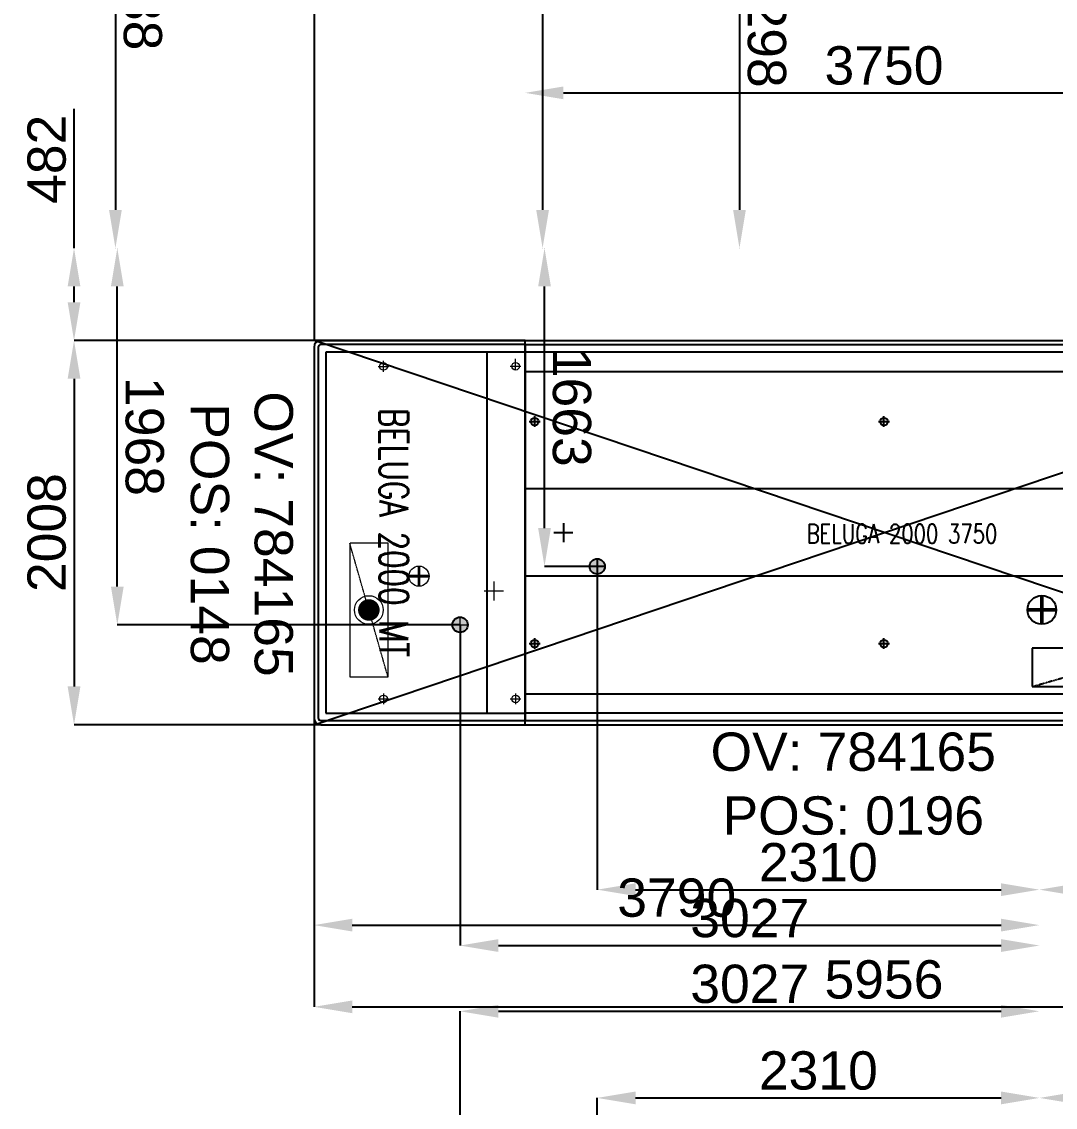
# Model space of a CAD drawing. Header units: millimetres. Extents: x 1478096 to 1808313, y 619971 to 762366.
# Drawn here: x 1788579 to 1793980, y 667153 to 672826 of the extents above; entities that cross this region are included whole.
import ezdxf
from ezdxf.enums import TextEntityAlignment as Align

# ---------------------------------------------------------------- set-up
doc = ezdxf.new("R2010")
doc.units = ezdxf.units.MM
doc.header["$LTSCALE"] = 10
doc.linetypes.add('DASHED', pattern=[0.75, 0.5, -0.25])
doc.layers.add('CAMBIOS', color=7, linetype='Continuous', lineweight=5, true_color=0xdc0909)
for name, color, linetype in [('COSTAN-EXH-COTAS', 7, 'Continuous'), ('COSTAN-EXH-Desagues', 1, 'Continuous'), ('COSTAN-EXH-NOMENCLATURAS', 7, 'Continuous'), ('COSTAN-EXHIBIDORAS', 7, 'Continuous'), ('DE-AUXILIAR', 8, 'Continuous'), ('DE-BANCHI', 3, 'Continuous'), ('DE-GOP', 1, 'Continuous'), ('DE-I-ELECT', 6, 'DASHED'), ('DE-I-FRIO-ALIM', 4, 'Continuous'), ('DE-SCARICHI', 3, 'Continuous'), ('DE-TESTI20', 3, 'Continuous'), ('DE-TRAMA', 8, 'Continuous'), ('LAY-OUT-HELADERAS', 251, 'Continuous')]:
    doc.layers.add(name, color=color, linetype=linetype)
doc.layers.add('WHALEMT', color=1, linetype='Continuous', lineweight=9)
doc.styles.add('costan', font='arial.ttf')
doc.styles.add('ROMANS20', font='romans.shx', dxfattribs={"width": 0.9, "height": 2})
doc.styles.add('TESTI15', font='romans.shx', dxfattribs={"width": 0.9, "height": 1.5})
doc.dimstyles.new('COSTAN-DESAGUES', dxfattribs={"dimtxt": 200, "dimasz": 200, "dimexe": 0, "dimexo": 0, "dimgap": 40, "dimtad": 1, "dimdec": 0, "dimzin": 0, "dimdsep": 46, "dimtxsty": 'costan', "dimblk1": 'ARCHTICK', "dimblk2": 'ARCHTICK', "dimcen": 0, "dimclrd": 256, "dimclre": 256, "dimclrt": 256, "dimadec": 0, "dimazin": 0, "dimtfac": 1, "dimtdec": 0, "dimtofl": 0, "dimtmove": 0, "dimatfit": 3, "dimfxl": 0, "dimtolj": 1, "dimtzin": 0, "dimarcsym": 0})
doc.dimstyles.new('COSTAN-MM-100', dxfattribs={"dimtxt": 200, "dimasz": 200, "dimexe": 0, "dimexo": 0, "dimgap": 40, "dimtad": 1, "dimdec": 0, "dimzin": 0, "dimdsep": 46, "dimtxsty": 'costan', "dimblk1": 'ARCHTICK', "dimblk2": 'ARCHTICK', "dimcen": 0, "dimclrd": 256, "dimclre": 256, "dimclrt": 256, "dimadec": 0, "dimazin": 0, "dimtfac": 1, "dimtdec": 0, "dimtofl": 0, "dimtmove": 0, "dimatfit": 3, "dimfxl": 0, "dimtolj": 1, "dimtzin": 0, "dimarcsym": 0})

# ---------------------------------------------------------------- blocks, each defined once
blk = doc.blocks.new('POSICION DE DESAGUE')
for p, q in [((-40, 0), (40, 0)), ((0, 40), (0, -40))]:
    blk.add_line(p, q)
blk = doc.blocks.new('WHALE 2000 MT')
at = {"layer": 'DE-GOP'}
for p, q in [((22.00000104494393, 0), (22.00000104494393, -1068.000002412134)), ((22.00009247755474, 5.684341886080801e-11), (1986.000092477553, 0)), ((1986.000094329938, -1068.000002412134), (1986.000094329938, 0)), ((35.0000016624108, -1081.000001516202), (1973.000093712471, -1081.000001516202))]:
    blk.add_line(p, q, dxfattribs=at)
for centre, major_axis, ratio in [((35.00000166240557, -1068.000002412135), (9.192388039082289, 9.192388039082289), 0.9999999949374188), ((1973.000093712466, -1068.000002412135), (-9.192388039082289, 9.192388039082289), 0.9999999949374189)]:
    blk.add_ellipse(centre, major_axis=major_axis, ratio=ratio, start_param=2.356194487661054, end_param=3.926990819518532, dxfattribs=at)
at = {"layer": 'WHALEMT', "color": 3}
for p, q in [((0, 0), (0, -1068.000002412134)), ((61.00000289734453, 0), (61.00000289734453, -1042.000004203999)), ((1947.000092477538, -1042.000004203999), (1947.000092477538, 0)), ((2008.000095374882, -1068.000002412134), (2008.000095374882, 0)), ((1309.223445830867, -213.2232750393541), (1309.223445830867, -113.2232819311412)), ((1259.223443455994, -163.2232784852476), (1359.223448205739, -163.2232784852476)), ((61.00000289734453, -199.9999855272563), (1947.000092477538, -199.9999855272563)), ((61.00000289734453, -1042.000004203999), (1947.000092477538, -1042.000004203999)), ((35.0000016624108, -1103.000000000009), (1973.000093712471, -1103.000000000009))]:
    blk.add_line(p, q, dxfattribs=at)
at = {"layer": 'WHALEMT', "color": 8, "linetype": 'Continuous', "ltscale": 3}
for p, q in [((152.6249085276561, -50.00000000001137), (96.37490852983888, -50.00000000001137)), ((134.9999999999909, -78.12500000795808), (134.9999999999909, -21.87499999195097)), ((1844.875095375983, -50.00000000001137), (1901.1250953738, -50.00000000001137)), ((1873.000095374891, -78.12500000801492), (1873.000095374891, -21.87499999200782)), ((135.5000010063065, -768.1250000080126), (135.5000010063065, -711.8749999920055)), ((1873.000095374891, -768.1250000080126), (1873.000095374891, -711.8749999920055)), ((163.6250010052152, -740.0000000000091), (107.3750010073979, -740.0000000000091)), ((1844.875095375983, -740.0000000000091), (1901.1250953738, -740.0000000000091))]:
    blk.add_line(p, q, dxfattribs=at)
at = {"layer": 'WHALEMT', "color": 4, "ltscale": 3}
for p, q in [((1231.756347895441, -502.1053303913163), (1231.756347895441, -607.1053303888334)), ((1284.2563478942, -554.6053303900749), (1179.256347896683, -554.6053303900749))]:
    blk.add_line(p, q, dxfattribs=at)
at = {"layer": 'WHALEMT', "color": 6, "linetype": 'DASHED', "ltscale": 0.5}
for p, q in [((1758.529230374791, -716.5048364876725), (1058.529230374802, -716.5048364876725)), ((1058.529230374802, -716.5048364876725), (1058.529230374802, -916.5048364876611)), ((1758.529230374791, -716.5048364876725), (1058.529230374745, -916.5048364876611)), ((1758.529230374791, -916.5048364876611), (1758.529230374791, -716.5048364876725)), ((1058.529230374802, -916.5048364876611), (1758.529230374791, -916.5048364876611))]:
    blk.add_line(p, q, dxfattribs=at)
at = {"layer": 'WHALEMT', "color": 4, "ltscale": 3, "const_width": 13.99999999966894}
for points in [[(1231.756347895435, -502.1053303913161), (1231.730097896269, -607.1053238263214)], [(1284.256347894198, -554.6053303900792), (1179.256347896686, -554.6053303900792)]]:
    blk.add_lwpolyline(points, dxfattribs=at)
at = {"layer": 'WHALEMT', "color": 4, "ltscale": 3, "const_width": 0.05249999999875854}
blk.add_lwpolyline([(1231.756347895435, -554.5790803900547, 1), (1231.756347895435, -554.6315803900964, 1)], format="xyb", close=True, dxfattribs=at)
at = {"layer": 'WHALEMT', "ltscale": 3, "const_width": 0.07499999999822649}
blk.add_lwpolyline([(1231.756347895435, -629.5678303882835, 1), (1231.756347895435, -629.6428303883242, 1)], format="xyb", close=True, dxfattribs=at)
at = {"layer": 'WHALEMT', "color": 6, "ltscale": 3}
for points, const_width in [([(1436.654230392431, -816.5048364786583, 1), (1380.404230392969, -816.5048364786583, 1)], 56.24999999946922), ([(1541.909311491103, -846.5176203031899, 1), (1541.834311491106, -846.5176203031899, 1)], 0.0749999999992923)]:
    blk.add_lwpolyline(points, format="xyb", close=True, dxfattribs=dict(at, const_width=const_width))
at = {"layer": 'WHALEMT', "color": 7, "ltscale": 3}
for centre in [(134.9999999999909, -49.99999999995453), (1873.000095374891, -50.00000000001137), (135.5000010063065, -740.0000000000091), (1873.000095374891, -740.0000000000091)]:
    blk.add_circle(centre, 20, dxfattribs=at)
at = {"layer": 'WHALEMT', "color": 4, "ltscale": 3}
blk.add_circle((1231.756347895441, -554.6053303900749), 52.49999999875854, dxfattribs=at)
at = {"layer": 'WHALEMT', "color": 6, "ltscale": 3}
blk.add_circle((1408.529230392702, -816.5048364786571), 74.89412785355981, dxfattribs=at)
at = {"layer": 'WHALEMT', "color": 3}
for centre, major_axis, start_param, end_param in [((35.00000166240557, -1068.000002412135), (-24.74873724276969, 24.74873724276969), 0.7853981684540963, 2.356194485135696), ((1973.000093712466, -1068.000002412135), (24.74873724276969, 24.74873724276969), 3.92699082204389, 5.49778713872549)]:
    blk.add_ellipse(centre, major_axis=major_axis, ratio=0.9999999898867032, start_param=start_param, end_param=end_param, dxfattribs=at)
at = {"rotation": 180}
blk.add_blockref('POSICION DE DESAGUE', (1486.000094562783, -340.0000002095567), dxfattribs=at)
at = {"layer": 'WHALEMT', "color": 3, "style": 'TESTI15', "width": 0.7500000582076649}
blk.add_text('BELUGA 2000 MT', height=149.9999896623194, dxfattribs=at).set_placement((1004.000047687441, -685.49995381386), align=Align.MIDDLE)
blk = doc.blocks.new('A$CC')
at = {"layer": 'DE-I-FRIO-ALIM', "ltscale": 3}
for p, q in [((1041.88186728023, 820.8183087784055), (1041.88186728023, 670.8183087784055)), ((966.8818672802299, 745.8183087784055), (1116.88186728023, 745.8183087784055))]:
    blk.add_line(p, q, dxfattribs=at)
at = {"layer": 'DE-I-FRIO-ALIM', "ltscale": 3, "const_width": 20}
for points in [[(1041.88186728023, 820.8183087784055), (1041.88186728023, 670.8183087784055)], [(966.8818672802299, 745.8183087784055), (1116.881857905246, 745.7808087795711)]]:
    blk.add_lwpolyline(points, dxfattribs=at)
at = {"layer": 'DE-I-FRIO-ALIM', "ltscale": 3, "const_width": 0.075}
for points in [[(1041.844367280224, 745.8183087784055, 1), (1041.919367280236, 745.8183087784055, 1)], [(1116.844367280224, 745.8183087784055, 1), (1116.919367280236, 745.8183087784055, 1)]]:
    blk.add_lwpolyline(points, format="xyb", close=True, dxfattribs=at)
at = {"layer": 'DE-I-FRIO-ALIM', "ltscale": 3}
blk.add_circle((1041.88186728023, 745.8183087784055), 75, dxfattribs=at)
blk = doc.blocks.new('A$CE')
at = {"layer": 'DE-I-ELECT', "ltscale": 3, "const_width": 56.25}
blk.add_lwpolyline([(1872.503796073084, 950.2321697522202, 1), (1928.753796073084, 950.2321697522202, 1)], format="xyb", close=True, dxfattribs=at)
at = {"layer": 'DE-I-ELECT', "ltscale": 3}
blk.add_circle((1900.628796073084, 950.2321697522202), 74.89412785426651, dxfattribs=at)
at = {"layer": 'DE-TRAMA', "ltscale": 3, "const_width": 0.075}
blk.add_lwpolyline([(1767.248714973422, 980.244953576992, 1), (1767.323714973434, 980.244953576992, 1)], format="xyb", close=True, dxfattribs=at)
blk = doc.blocks.new('bl')
at = {"color": 1}
for p, q in [((-44201.71831130172, -14500.76860208111, -2405.257013591419), (-44201.71831130172, -14580.76860208111, -2405.257013591419)), ((-44161.71831130172, -14540.76860208111, -2405.257013591419), (-44241.71831130172, -14540.76860208111, -2405.257013591419))]:
    blk.add_line(p, q, dxfattribs=at)
at = {"layer": 'DE-AUXILIAR', "linetype": 'DASHED', "ltscale": 0.5}
for p, q in [((-44578.4950065983, -13521.99190678448, -2405.257013591419), (-40828.49500659836, -13521.99190678451, -2405.257013591419)), ((-44578.49500659836, -15205.99190678448, -2405.257013591419), (-40828.49500659842, -15205.99190678451, -2405.257013591419))]:
    blk.add_line(p, q, dxfattribs=at)
at = {"layer": 'DE-BANCHI'}
for p, q in [((-44578.49500659842, -13359.99190678448, -2405.257013591419), (-40828.49500659842, -13359.99190678448, -2405.257013591419)), ((-40828.49500659842, -13420.99190678451, -2405.257013591419), (-44578.49500659842, -13420.99190678451, -2405.257013591419)), ((-40828.49500659842, -14135.99190678448, -2405.257013591419), (-44578.49500659842, -14135.99190678448, -2405.257013591419)), ((-40828.49500659842, -14591.99190678445, -2405.257013591419), (-44578.49500659842, -14591.99190678445, -2405.257013591419)), ((-40828.49500659842, -15306.99190678451, -2405.257013591419), (-44578.49500659842, -15306.99190678451, -2405.257013591419)), ((-44578.49500659842, -15367.99190678451, -2405.257013591419), (-40828.49500659842, -15367.99190678451, -2405.257013591419))]:
    blk.add_line(p, q, dxfattribs=at)
at = {"layer": 'DE-GOP'}
for p, q in [((-44578.49500659836, -13381.99190678451, -2405.257013591419), (-40828.49500659842, -13381.99190678451, -2405.257013591419)), ((-44578.49500659836, -13381.99190678451, -2405.257013591419), (-44578.49500659842, -15345.99190678451, -2405.257013591419)), ((-40828.49500659842, -13381.99190678451, -2405.257013591419), (-40828.49500659842, -15345.99190678451, -2405.257013591419)), ((-44578.49500659842, -15345.99190678451, -2405.257013591419), (-40828.49500659842, -15345.99190678451, -2405.257013591419))]:
    blk.add_line(p, q, dxfattribs=at)
at = {"layer": 'DE-GOP', "color": 8, "linetype": 'Continuous', "ltscale": 3}
for p, q in [((-44556.62000660639, -13783.99190678451, -2405.257013591419), (-44500.37000659038, -13783.99190678451, -2405.257013591419)), ((-44528.49500659842, -13812.11690678341, -2405.257013591419), (-44528.49500659842, -13755.86690678559, -2405.257013591419)), ((-42731.62000660639, -13783.99190678451, -2405.257013591419), (-42675.37000659038, -13783.99190678451, -2405.257013591419)), ((-42703.49500659842, -13812.11690678341, -2405.257013591419), (-42703.49500659842, -13755.86690678559, -2405.257013591419)), ((-40906.62000660639, -13783.99190678451, -2405.257013591419), (-40850.37000659038, -13783.99190678451, -2405.257013591419)), ((-40878.49500659842, -13812.11690678341, -2405.257013591419), (-40878.49500659842, -13755.86690678559, -2405.257013591419)), ((-44528.49500659842, -14972.11690678341, -2405.257013591419), (-44528.49500659842, -14915.86690678559, -2405.257013591419)), ((-42703.49500659842, -14972.11690678341, -2405.257013591419), (-42703.49500659842, -14915.86690678559, -2405.257013591419)), ((-40878.49500659842, -14972.11690678341, -2405.257013591419), (-40878.49500659842, -14915.86690678559, -2405.257013591419)), ((-44556.62000660639, -14943.99190678451, -2405.257013591419), (-44500.37000659038, -14943.99190678451, -2405.257013591419)), ((-42731.62000660639, -14943.99190678451, -2405.257013591419), (-42675.37000659038, -14943.99190678451, -2405.257013591419)), ((-40906.62000660639, -14943.99190678451, -2405.257013591419), (-40850.37000659038, -14943.99190678451, -2405.257013591419))]:
    blk.add_line(p, q, dxfattribs=at)
at = {"layer": 'DE-GOP', "color": 7, "ltscale": 3}
for centre in [(-44528.49500659842, -13783.99190678451, -2405.257013591419), (-42703.49500659842, -13783.99190678451, -2405.257013591419), (-40878.49500659842, -13783.99190678451, -2405.257013591419), (-44528.49500659842, -14943.99190678451, -2405.257013591419), (-42703.49500659842, -14943.99190678451, -2405.257013591419), (-40878.49500659842, -14943.99190678451, -2405.257013591419)]:
    blk.add_circle(centre, 20, dxfattribs=at)
at = {"layer": 'DE-I-ELECT', "linetype": 'DASHED', "ltscale": 0.5}
blk.add_line((-41928.49500659836, -15167.99190678451, -2405.257013591419), (-41228.49500659836, -14967.99190678451, -2405.257013591419), dxfattribs=at)
at = {"layer": 'DE-I-ELECT', "linetype": 'DASHED', "ltscale": 0.5, "elevation": -2405.257013591419}
blk.add_lwpolyline([(-41928.49500659836, -15167.99190678451), (-41228.49500659836, -15167.99190678451), (-41228.49500659836, -14967.99190678451), (-41928.49500659836, -14967.99190678451)], close=True, dxfattribs=at)
at = {"layer": 'DE-SCARICHI'}
for p, q in [((-44378.49500659836, -14313.99190678448, -2405.257013591419), (-44378.49500659836, -14413.99190678448, -2405.257013591419)), ((-44428.49500659836, -14363.99190678445, -2405.257013591419), (-44328.49500659842, -14363.99190678445, -2405.257013591419))]:
    blk.add_line(p, q, dxfattribs=at)
at = {"layer": 'LAY-OUT-HELADERAS'}
blk.add_line((-40828.49499629519, -14135.99206088646, -2405.257013591419), (-44578.49501070158, -14135.99206088646, -2405.257013591419), dxfattribs=at)
blk.add_line((-40828.49499629519, -14135.99206088646, -2405.257013591419), (-44578.49501070158, -14135.99206088646, -2405.257013591419), dxfattribs=at)
at = {"layer": 'DE-I-ELECT', "ltscale": 3}
blk.add_blockref('A$CE', (-43479.1238026715, -16018.22407653672, -2405.257013591419), dxfattribs=at)
at = {"layer": 'DE-I-FRIO-ALIM', "ltscale": 3}
blk.add_blockref('A$CC', (-42920.40934514278, -15513.79145744449, -2405.257013591419), dxfattribs=at)
at = {"layer": 'DE-TESTI20', "ltscale": 3, "style": 'ROMANS20', "width": 0.75}
blk.add_text('BELUGA 2000 3750', height=100, dxfattribs=at).set_placement((-42609.67102916579, -14370.01003688871, -2405.257013591419), align=Align.MIDDLE)
blk = doc.blocks.new('*D448')
at = {"layer": 'COSTAN-EXH-COTAS', "lineweight": -2, "transparency": 16777216}
for p, q in [((1791409.766773992, 672453.9478878982), (1794759.766798002, 672453.9478878982)), ((1794959.766798002, 671138.2213899796), (1794959.766798002, 672453.9478878982))]:
    blk.add_line(p, q, dxfattribs=at)
at = {"layer": 'COSTAN-EXH-COTAS', "transparency": 16777216}
for points in [[(1791409.766773992, 672487.2812212316), (1791409.766773992, 672420.6145545648), (1791209.766773992, 672453.9478878982)], [(1794759.766798002, 672487.2812212316), (1794759.766798002, 672420.6145545648), (1794959.766798002, 672453.9478878982)]]:
    blk.add_solid(points, dxfattribs=at)
at = {"layer": 'Defpoints', "color": 0, "transparency": 16777216}
for p in [(1791209.766773992, 672453.9478878982), (1794959.766798002, 672453.9478878982), (1794959.766798002, 671138.2213899796)]:
    blk.add_point(p, dxfattribs=at)
at = {"layer": 'COSTAN-EXH-COTAS', "transparency": 16777216, "insert": (1793084.766785997, 672596.1306982666), "char_height": 200, "attachment_point": 5, "style": 'costan'}
blk.add_mtext('\\A1;3750', dxfattribs=at)
blk = doc.blocks.new('_ARCHTICK')
at = {"color": 0, "linetype": 'ByBlock', "const_width": 0.15}
blk.add_lwpolyline([(-0.5, -0.5), (0.5, 0.5)], dxfattribs=at)
blk = doc.blocks.new('*D450')
at = {"layer": 'COSTAN-EXH-COTAS', "lineweight": -2, "transparency": 16777216}
for p, q in [((1790106.7667784, 669187.220856911), (1790106.7667784, 667677.9823315134)), ((1796062.766789794, 669187.220804887), (1796062.766789794, 667677.9823315134)), ((1790306.7667784, 667677.9823315134), (1795862.766789794, 667677.9823315134))]:
    blk.add_line(p, q, dxfattribs=at)
at = {"layer": 'COSTAN-EXH-COTAS', "transparency": 16777216}
for points in [[(1790306.7667784, 667711.3156648468), (1790306.7667784, 667644.64899818), (1790106.7667784, 667677.9823315134)], [(1795862.766789794, 667711.3156648468), (1795862.766789794, 667644.64899818), (1796062.766789794, 667677.9823315134)]]:
    blk.add_solid(points, dxfattribs=at)
at = {"layer": 'Defpoints', "color": 0, "transparency": 16777216}
for p in [(1790106.7667784, 669187.220856911), (1796062.766789794, 669187.220804887), (1796062.766789794, 667677.9823315134)]:
    blk.add_point(p, dxfattribs=at)
at = {"layer": 'COSTAN-EXH-COTAS', "transparency": 16777216, "insert": (1793084.766784097, 667820.0969290577), "char_height": 200, "attachment_point": 5, "style": 'costan'}
blk.add_mtext('\\A1;5956', dxfattribs=at)
blk = doc.blocks.new('*D457')
at = {"layer": 'COSTAN-EXH-COTAS', "lineweight": -2, "transparency": 16777216}
for p, q in [((1790141.766767476, 671160.220789811), (1788852.818445281, 671160.220789811)), ((1788852.818445281, 670960.220789811), (1788852.818445281, 669352.2208572277)), ((1790141.766778084, 669152.2208572277), (1788852.818445281, 669152.2208572277))]:
    blk.add_line(p, q, dxfattribs=at)
at = {"layer": 'COSTAN-EXH-COTAS', "transparency": 16777216}
for points in [[(1788819.485111948, 670960.220789811), (1788886.151778614, 670960.220789811), (1788852.818445281, 671160.220789811)], [(1788819.485111948, 669352.2208572277), (1788886.151778614, 669352.2208572277), (1788852.818445281, 669152.2208572277)]]:
    blk.add_solid(points, dxfattribs=at)
at = {"layer": 'Defpoints', "color": 0, "transparency": 16777216}
for p in [(1790141.766767476, 671160.220789811), (1788852.818445281, 669152.2208572277), (1790141.766778084, 669152.2208572277)]:
    blk.add_point(p, dxfattribs=at)
at = {"layer": 'COSTAN-EXH-COTAS', "transparency": 16777216, "insert": (1788710.703847737, 670156.2208235195), "char_height": 200, "attachment_point": 5, "rotation": 90, "style": 'costan'}
blk.add_mtext('\\A1;2008', dxfattribs=at)
blk = doc.blocks.new('*D298')
at = {"layer": 'COSTAN-EXH-COTAS', "lineweight": -2, "transparency": 16777216}
for p, q in [((1788852.818445281, 671642.6082748096), (1788852.818445281, 672370.4936772652)), ((1788852.818445281, 671360.220789811), (1788852.818445281, 671442.6082748096))]:
    blk.add_line(p, q, dxfattribs=at)
at = {"layer": 'COSTAN-EXH-COTAS', "transparency": 16777216}
for points in [[(1788819.485111948, 671442.6082748096), (1788886.151778614, 671442.6082748096), (1788852.818445281, 671642.6082748096)], [(1788819.485111948, 671360.220789811), (1788886.151778614, 671360.220789811), (1788852.818445281, 671160.220789811)]]:
    blk.add_solid(points, dxfattribs=at)
at = {"layer": 'Defpoints', "color": 0, "transparency": 16777216}
for p in [(1788852.818445281, 671642.6082748096), (1788852.818445281, 671642.6082748096), (1788852.818445281, 671160.220789811)]:
    blk.add_point(p, dxfattribs=at)
at = {"layer": 'COSTAN-EXH-COTAS', "transparency": 16777216, "insert": (1788710.703847737, 672106.5509760376), "char_height": 200, "attachment_point": 5, "rotation": 90, "style": 'costan'}
blk.add_mtext('\\A1;482', dxfattribs=at)
blk = doc.blocks.new('*D305')
at = {"layer": 'COSTAN-EXH-Desagues', "lineweight": -2, "transparency": 16777216}
for p, q in [((1790869.766782382, 665276.9501683601), (1790869.766782382, 667654.8074031897)), ((1791069.766782382, 667654.8074031897), (1793696.883265761, 667654.8074031897))]:
    blk.add_line(p, q, dxfattribs=at)
at = {"layer": 'COSTAN-EXH-Desagues', "transparency": 16777216}
for points in [[(1791069.766782382, 667688.1407365231), (1791069.766782382, 667621.4740698563), (1790869.766782382, 667654.8074031897)], [(1793696.883265761, 667688.1407365231), (1793696.883265761, 667621.4740698563), (1793896.883265761, 667654.8074031897)]]:
    blk.add_solid(points, dxfattribs=at)
at = {"layer": 'Defpoints', "color": 0, "transparency": 16777216}
for p in [(1793896.883265761, 667654.8074031897), (1793896.883265761, 667654.8074031897), (1790869.766782382, 665276.9501683601)]:
    blk.add_point(p, dxfattribs=at)
at = {"layer": 'COSTAN-EXH-Desagues', "transparency": 16777216, "insert": (1792383.325024071, 667796.9902135581), "char_height": 200, "attachment_point": 5, "style": 'costan'}
blk.add_mtext('\\A1;3027', dxfattribs=at)
blk = doc.blocks.new('*D307')
at = {"layer": 'COSTAN-EXH-Desagues', "lineweight": -2, "transparency": 16777216}
for p, q in [((1791586.543451416, 665582.1734087927), (1791586.543451416, 667202.0938549385)), ((1791786.543451416, 667202.0938549385), (1793696.883265761, 667202.0938549385))]:
    blk.add_line(p, q, dxfattribs=at)
at = {"layer": 'COSTAN-EXH-Desagues', "transparency": 16777216}
for points in [[(1791786.543451416, 667235.4271882719), (1791786.543451416, 667168.7605216051), (1791586.543451416, 667202.0938549385)], [(1793696.883265761, 667235.4271882719), (1793696.883265761, 667168.7605216051), (1793896.883265761, 667202.0938549385)]]:
    blk.add_solid(points, dxfattribs=at)
at = {"layer": 'Defpoints', "color": 0, "transparency": 16777216}
for p in [(1793896.883265761, 667202.0938549385), (1793896.883265761, 667202.0938549385), (1791586.543451416, 665582.1734087927)]:
    blk.add_point(p, dxfattribs=at)
at = {"layer": 'COSTAN-EXH-Desagues', "transparency": 16777216, "insert": (1792741.713358589, 667344.2766653069), "char_height": 200, "attachment_point": 5, "style": 'costan'}
blk.add_mtext('\\A1;2310', dxfattribs=at)
blk = doc.blocks.new('*D309')
at = {"layer": 'COSTAN-EXH-Desagues', "lineweight": -2, "transparency": 16777216}
for p, q in [((1795099.766790004, 667202.0938549385), (1794096.883265761, 667202.0938549385)), ((1795299.766790004, 666240.9502100868), (1795299.766790004, 667202.0938549385))]:
    blk.add_line(p, q, dxfattribs=at)
at = {"layer": 'COSTAN-EXH-Desagues', "transparency": 16777216}
for points in [[(1794096.883265761, 667235.4271882719), (1794096.883265761, 667168.7605216051), (1793896.883265761, 667202.0938549385)], [(1795099.766790004, 667235.4271882719), (1795099.766790004, 667168.7605216051), (1795299.766790004, 667202.0938549385)]]:
    blk.add_solid(points, dxfattribs=at)
at = {"layer": 'Defpoints', "color": 0, "transparency": 16777216}
for p in [(1793896.883265761, 667202.0938549385), (1793896.883265761, 667202.0938549385), (1795299.766790004, 666240.9502100868)]:
    blk.add_point(p, dxfattribs=at)
at = {"layer": 'COSTAN-EXH-Desagues', "transparency": 16777216, "insert": (1794598.325027883, 667344.2766653069), "char_height": 200, "attachment_point": 5, "style": 'costan'}
blk.add_mtext('\\A1;1403', dxfattribs=at)
blk = doc.blocks.new('COSTAN-REFERENCIA DE DESAGÜES')
at = {"layer": 'COSTAN-EXH-Desagues'}
blk.add_hatch(color=256, dxfattribs=at).paths.add_polyline_path([(40, 0, 1), (-40, 0, 1)])
blk.add_circle((0, 0), 40, dxfattribs=at)
blk = doc.blocks.new('*D311')
at = {"layer": 'COSTAN-EXH-Desagues', "lineweight": -2, "transparency": 16777216}
for p, q in [((1790869.766780286, 669674.2208560607), (1790869.766780286, 667998.3618611092)), ((1791069.766780286, 667998.3618611092), (1793696.883265761, 667998.3618611092))]:
    blk.add_line(p, q, dxfattribs=at)
at = {"layer": 'COSTAN-EXH-Desagues', "transparency": 16777216}
for points in [[(1791069.766780286, 668031.6951944425), (1791069.766780286, 667965.0285277758), (1790869.766780286, 667998.3618611092)], [(1793696.883265761, 668031.6951944425), (1793696.883265761, 667965.0285277758), (1793896.883265761, 667998.3618611092)]]:
    blk.add_solid(points, dxfattribs=at)
at = {"layer": 'Defpoints', "color": 0, "transparency": 16777216}
for p in [(1790869.766780286, 669674.2208560607), (1793896.883265761, 667998.3618611092), (1793896.883265761, 667998.3618611092)]:
    blk.add_point(p, dxfattribs=at)
at = {"layer": 'COSTAN-EXH-Desagues', "transparency": 16777216, "insert": (1792383.325023024, 668140.5446714775), "char_height": 200, "attachment_point": 5, "style": 'costan'}
blk.add_mtext('\\A1;3027', dxfattribs=at)
blk = doc.blocks.new('*D312')
at = {"layer": 'COSTAN-EXH-Desagues', "lineweight": -2, "transparency": 16777216}
for p, q in [((1789078.966302303, 671642.6082748097), (1789078.966302304, 671642.6082748097)), ((1789078.972797856, 669874.2142782321), (1789078.967036931, 671442.6082748111)), ((1790869.766780287, 669674.220856061), (1789078.973532483, 669674.2142782334))]:
    blk.add_line(p, q, dxfattribs=at)
at = {"layer": 'COSTAN-EXH-Desagues', "transparency": 16777216}
for points in [[(1789112.300370264, 671442.608397249), (1789045.633703598, 671442.6081523732), (1789078.966302304, 671642.6082748097)], [(1789112.306131189, 669874.21440067), (1789045.639464523, 669874.2141557942), (1789078.973532483, 669674.2142782334)]]:
    blk.add_solid(points, dxfattribs=at)
at = {"layer": 'Defpoints', "color": 0, "transparency": 16777216}
for p in [(1789078.966302303, 671642.6082748097), (1789078.966302304, 671642.6082748097), (1790869.766780287, 669674.220856061)]:
    blk.add_point(p, dxfattribs=at)
at = {"layer": 'COSTAN-EXH-Desagues', "transparency": 16777216, "insert": (1789221.084514937, 670658.4117985279), "char_height": 200, "attachment_point": 5, "rotation": 270.0002104552038, "style": 'costan'}
blk.add_mtext('\\A1;1968', dxfattribs=at)
blk = doc.blocks.new('*D313')
at = {"layer": 'COSTAN-EXH-Desagues', "lineweight": -2, "transparency": 16777216}
for p, q in [((1791586.543478893, 669979.444694683), (1791586.543478893, 668290.2631300043)), ((1791786.543478893, 668290.2631300043), (1793696.883265761, 668290.2631300043))]:
    blk.add_line(p, q, dxfattribs=at)
at = {"layer": 'COSTAN-EXH-Desagues', "transparency": 16777216}
for points in [[(1791786.543478893, 668323.5964633377), (1791786.543478893, 668256.9297966709), (1791586.543478893, 668290.2631300043)], [(1793696.883265761, 668323.5964633377), (1793696.883265761, 668256.9297966709), (1793896.883265761, 668290.2631300043)]]:
    blk.add_solid(points, dxfattribs=at)
at = {"layer": 'Defpoints', "color": 0, "transparency": 16777216}
for p in [(1791586.543478893, 669979.444694683), (1793896.883265761, 668290.2631300043), (1793896.883265761, 668290.2631300043)]:
    blk.add_point(p, dxfattribs=at)
at = {"layer": 'COSTAN-EXH-Desagues', "transparency": 16777216, "insert": (1792741.713372327, 668432.4459403727), "char_height": 200, "attachment_point": 5, "style": 'costan'}
blk.add_mtext('\\A1;2310', dxfattribs=at)
blk = doc.blocks.new('*D314')
at = {"layer": 'COSTAN-EXH-Desagues', "lineweight": -2, "transparency": 16777216}
for p, q in [((1791310.986648064, 671642.6136655927), (1791310.986648048, 671642.6136655927)), ((1791310.992022471, 670179.4436825464), (1791310.987382676, 671442.6136655941)), ((1791586.543478893, 669979.4446946832), (1791310.992757098, 669979.4436825478))]:
    blk.add_line(p, q, dxfattribs=at)
at = {"layer": 'COSTAN-EXH-Desagues', "transparency": 16777216}
for points in [[(1791344.320716009, 671442.6137880321), (1791277.654049342, 671442.6135431563), (1791310.986648048, 671642.6136655927)], [(1791344.325355804, 670179.4438049843), (1791277.658689138, 670179.4435601085), (1791310.992757098, 669979.4436825478)]]:
    blk.add_solid(points, dxfattribs=at)
at = {"layer": 'Defpoints', "color": 0, "transparency": 16777216}
for p in [(1791310.986648064, 671642.6136655927), (1791310.986648048, 671642.6136655927), (1791586.543478893, 669979.4446946832)]:
    blk.add_point(p, dxfattribs=at)
at = {"layer": 'COSTAN-EXH-Desagues', "transparency": 16777216, "insert": (1791453.17251294, 670811.0291963271), "char_height": 200, "attachment_point": 5, "rotation": 270.0002104552038, "style": 'costan'}
blk.add_mtext('\\A1;1663', dxfattribs=at)
blk = doc.blocks.new('*D315')
at = {"layer": 'COSTAN-EXH-Desagues', "lineweight": -2, "transparency": 16777216}
for p, q in [((1795299.766787909, 670638.2208977874), (1795299.766787909, 668290.2631300043)), ((1795099.766787909, 668290.2631300043), (1794096.883265761, 668290.2631300043))]:
    blk.add_line(p, q, dxfattribs=at)
at = {"layer": 'COSTAN-EXH-Desagues', "transparency": 16777216}
for points in [[(1794096.883265761, 668323.5964633377), (1794096.883265761, 668256.9297966709), (1793896.883265761, 668290.2631300043)], [(1795099.766787909, 668323.5964633377), (1795099.766787909, 668256.9297966709), (1795299.766787909, 668290.2631300043)]]:
    blk.add_solid(points, dxfattribs=at)
at = {"layer": 'Defpoints', "color": 0, "transparency": 16777216}
for p in [(1795299.766787909, 670638.2208977874), (1793896.883265761, 668290.2631300043), (1793896.883265761, 668290.2631300043)]:
    blk.add_point(p, dxfattribs=at)
at = {"layer": 'COSTAN-EXH-Desagues', "transparency": 16777216, "insert": (1794598.325026835, 668432.4459403727), "char_height": 200, "attachment_point": 5, "style": 'costan'}
blk.add_mtext('\\A1;1403', dxfattribs=at)
blk = doc.blocks.new('*D322')
at = {"layer": 'COSTAN-EXH-Desagues', "lineweight": -2, "transparency": 16777216}
for p, q in [((1790226.67917886, 674330.6112982027), (1789068.956428917, 674330.6070457293)), ((1789068.957163544, 674130.6070457307), (1789068.965567676, 671842.6082748084)), ((1789068.966302303, 671642.6082748097), (1789068.966302303, 671642.6082748097))]:
    blk.add_line(p, q, dxfattribs=at)
at = {"layer": 'COSTAN-EXH-Desagues', "transparency": 16777216}
for points in [[(1789102.290496877, 674130.6071681686), (1789035.623830211, 674130.6069232929), (1789068.956428917, 674330.6070457293)], [(1789102.298901009, 671842.6083972463), (1789035.632234343, 671842.6081523706), (1789068.966302303, 671642.6082748097)]]:
    blk.add_solid(points, dxfattribs=at)
at = {"layer": 'Defpoints', "color": 0, "transparency": 16777216}
for p in [(1790226.67917886, 674330.6112982027, 222438.5168623675), (1789068.966302303, 671642.6082748097), (1789068.966302303, 671642.6082748097)]:
    blk.add_point(p, dxfattribs=at)
at = {"layer": 'COSTAN-EXH-Desagues', "transparency": 16777216, "insert": (1789211.075963153, 672986.6081822759), "char_height": 200, "attachment_point": 5, "rotation": 270.0002104552038, "style": 'costan'}
blk.add_mtext('\\A1;2688', dxfattribs=at)
blk = doc.blocks.new('*D324')
at = {"layer": 'COSTAN-EXH-Desagues', "lineweight": -2, "transparency": 16777216}
for p, q in [((1792866.67917886, 673940.6112982027), (1792329.724388261, 673940.6093258946)), ((1792329.725122888, 673740.609325896), (1792329.732094466, 671842.6187886456)), ((1792329.732829091, 671642.6187886469), (1792329.732829093, 671642.6187886469))]:
    blk.add_line(p, q, dxfattribs=at)
at = {"layer": 'COSTAN-EXH-Desagues', "transparency": 16777216}
for points in [[(1792363.058456221, 673740.6094483339), (1792296.391789555, 673740.6092034581), (1792329.724388261, 673940.6093258946)], [(1792363.065427799, 671842.6189110834), (1792296.398761133, 671842.6186662077), (1792329.732829093, 671642.6187886469)]]:
    blk.add_solid(points, dxfattribs=at)
at = {"layer": 'Defpoints', "color": 0, "transparency": 16777216}
for p in [(1792866.67917886, 673940.6112982027, 222438.5168623675), (1792329.732829091, 671642.6187886469), (1792329.732829093, 671642.6187886469)]:
    blk.add_point(p, dxfattribs=at)
at = {"layer": 'COSTAN-EXH-Desagues', "transparency": 16777216, "insert": (1792471.84320622, 672791.614579277), "char_height": 200, "attachment_point": 5, "rotation": 270.0002104552038, "style": 'costan'}
blk.add_mtext('\\A1;2298', dxfattribs=at)
blk = doc.blocks.new('*D326')
at = {"layer": 'COSTAN-EXH-Desagues', "lineweight": -2, "transparency": 16777216}
for p, q in [((1791636.67917886, 675635.6112982027), (1791300.971981242, 675635.6100651043)), ((1791300.97271587, 675435.6100651056), (1791300.985913435, 671842.6136655915)), ((1791300.986648064, 671642.6136655927), (1791300.986648062, 671642.6136655927))]:
    blk.add_line(p, q, dxfattribs=at)
at = {"layer": 'COSTAN-EXH-Desagues', "transparency": 16777216}
for points in [[(1791334.306049203, 675435.6101875436), (1791267.639382537, 675435.6099426678), (1791300.971981242, 675635.6100651043)], [(1791334.319246768, 671842.6137880294), (1791267.652580102, 671842.6135431536), (1791300.986648062, 671642.6136655927)]]:
    blk.add_solid(points, dxfattribs=at)
at = {"layer": 'Defpoints', "color": 0, "transparency": 16777216}
for p in [(1791636.67917886, 675635.6112982027, 222438.5168623675), (1791300.986648064, 671642.6136655927), (1791300.986648062, 671642.6136655927)]:
    blk.add_point(p, dxfattribs=at)
at = {"layer": 'COSTAN-EXH-Desagues', "transparency": 16777216, "insert": (1791443.162125019, 673639.1123876055), "char_height": 200, "attachment_point": 5, "rotation": 270.0002104552038, "style": 'costan'}
blk.add_mtext('\\A1;3993', dxfattribs=at)
blk = doc.blocks.new('*D415')
at = {"layer": 'COSTAN-EXH-COTAS', "lineweight": -2, "transparency": 16777216}
for p, q in [((1790106.7667784, 669152.2208572277), (1790106.7667784, 668105.1549516139)), ((1790306.7667784, 668105.1549516139), (1793696.883265761, 668105.1549516139))]:
    blk.add_line(p, q, dxfattribs=at)
at = {"layer": 'COSTAN-EXH-COTAS', "transparency": 16777216}
for points in [[(1790306.7667784, 668138.4882849472), (1790306.7667784, 668071.8216182805), (1790106.7667784, 668105.1549516139)], [(1793696.883265761, 668138.4882849472), (1793696.883265761, 668071.8216182805), (1793896.883265761, 668105.1549516139)]]:
    blk.add_solid(points, dxfattribs=at)
at = {"layer": 'Defpoints', "color": 0, "transparency": 16777216}
for p in [(1790106.7667784, 669152.2208572277), (1793896.883265761, 668105.1549516139), (1793896.883265761, 668105.1549516139)]:
    blk.add_point(p, dxfattribs=at)
at = {"layer": 'COSTAN-EXH-COTAS', "transparency": 16777216, "insert": (1792001.825022081, 668247.3377619822), "char_height": 200, "attachment_point": 5, "style": 'costan'}
blk.add_mtext('\\A1;3790', dxfattribs=at)

msp = doc.modelspace()

# ---------------------------------------------------------------- linework, layer by layer
at = {"layer": 'COSTAN-EXH-COTAS'}
for p, q in [((1790106.67917886, 673820.611298202, 222438.5168623675), (1790106.7667784, 671160.220789811)), ((1790106.7667784, 669152.2208572277), (1796062.766789929, 671160.2208966204)), ((1796062.766789794, 669152.2207956448), (1790106.7667784, 671160.220789811))]:
    msp.add_line(p, q, dxfattribs=at)
at = {"layer": 'LAY-OUT-HELADERAS'}
for p, q in [((1790106.766769754, 671125.2207899932), (1790106.766769754, 669187.2206904978)), ((1790106.766769754, 671125.2207899932), (1790106.766769754, 669187.2206904978)), ((1790128.766768323, 671125.2207899932), (1790128.766768323, 669187.2206904978)), ((1790128.766768323, 671125.2207899932), (1790128.766768323, 669187.2206904978)), ((1790141.766767476, 671160.2207917899), (1794959.766798002, 671160.2207995027)), ((1790141.766767476, 671160.2207917899), (1794959.766798002, 671160.2207995027)), ((1791209.766773992, 671160.2207917899), (1790141.766767476, 671160.2207917899)), ((1791209.766773992, 671160.2207917899), (1790141.766767476, 671160.2207917899)), ((1791209.766773992, 671160.2207917899), (1790141.766767476, 671160.2207917899)), ((1791209.766773992, 671160.2207917899), (1790141.766767476, 671160.2207917899)), ((1791209.766773992, 671160.2207917899), (1790141.766767476, 671160.2207917899)), ((1791209.766773992, 671160.2207917899), (1790141.766767476, 671160.2207917899)), ((1791209.766773992, 671138.2207906605), (1790141.766767476, 671138.2207906605)), ((1791209.766773992, 671138.2207906605), (1790141.766767476, 671138.2207906605)), ((1791209.766773992, 671138.2207906605), (1790141.766767476, 671138.2207906605)), ((1791209.766773992, 671138.2207906605), (1790141.766767476, 671138.2207906605)), ((1791209.766773992, 671138.2207906605), (1790141.766767476, 671138.2207906605)), ((1791209.766773992, 671138.2207906605), (1790141.766767476, 671138.2207906605)), ((1791209.766773992, 671138.2206992278), (1791209.766773992, 669174.2206916827)), ((1791209.766773992, 671138.2207030843), (1791209.766773992, 669174.2206955391)), ((1791209.766773992, 671138.2207030843), (1791209.766773992, 669174.2206955391)), ((1791209.766773992, 671138.2207030843), (1791209.766773992, 669174.2206955391)), ((1791209.766773992, 671138.2207030843), (1791209.766773992, 669174.2206955391)), ((1791209.766773992, 671138.2206992278), (1791209.766773992, 669174.2206916827)), ((1791209.766773992, 671138.2206992278), (1791209.766773992, 669174.2206916827)), ((1791209.766773992, 671138.2207030843), (1791209.766773992, 669174.2206955391)), ((1791209.766773992, 671138.2207030843), (1791209.766773992, 669174.2206955391)), ((1791209.766773992, 671138.2206992278), (1791209.766773992, 669174.2206916827)), ((1791209.766773992, 671138.2207030843), (1791209.766773992, 669174.2206955391)), ((1791209.766773992, 671138.2207030843), (1791209.766773992, 669174.2206955391)), ((1791209.766773992, 671138.2207030843), (1791209.766773992, 669174.2206955391)), ((1791209.766773992, 671138.2207030843), (1791209.766773992, 669174.2206955391)), ((1791209.766773992, 671138.2206992278), (1791209.766773992, 669174.2206916827)), ((1791209.766773992, 671138.2206992278), (1791209.766773992, 669174.2206916827)), ((1791209.766773992, 671138.2207030843), (1791209.766773992, 669174.2206955391)), ((1791209.766773992, 671138.2207030843), (1791209.766773992, 669174.2206955391)), ((1791209.766783596, 669152.2207917885), (1791209.766783596, 671160.2207995027)), ((1791209.766783596, 669152.2207917885), (1791209.766783596, 671160.2207995027)), ((1791209.766783596, 671138.2207994182), (1794959.766798002, 671138.2207994182)), ((1791209.766783596, 669174.220791873), (1791209.766783596, 671138.2207994182)), ((1791209.766783596, 671138.2207994182), (1794959.766798002, 671138.2207994182)), ((1791209.766783596, 669174.220791873), (1791209.766783596, 671138.2207994182)), ((1791209.766783596, 671138.2207030843), (1791209.766783596, 669174.2206955391)), ((1791209.766783596, 671138.2207030843), (1791209.766783596, 669174.2206955391)), ((1791209.766783596, 671138.2207030843), (1791209.766783596, 669174.2206955391)), ((1791209.766783596, 671138.2207030843), (1791209.766783596, 669174.2206955391)), ((1791209.766783596, 671138.2207030843), (1791209.766783596, 669174.2206955391)), ((1791209.766783596, 671138.2207030843), (1791209.766783596, 669174.2206955391)), ((1791209.766773992, 671099.2207886582), (1790167.766765785, 671099.2207886582)), ((1791209.766773992, 671099.2207886582), (1790167.766765785, 671099.2207886582)), ((1791209.766773992, 671099.2207886582), (1790167.766765785, 671099.2207886582)), ((1790167.766765785, 671099.2207886582), (1790167.766765785, 669213.2206918325)), ((1791209.766773992, 671099.2207886582), (1790167.766765785, 671099.2207886582)), ((1791209.766773992, 671099.2207886582), (1790167.766765785, 671099.2207886582)), ((1791209.766773992, 671099.2207886582), (1790167.766765785, 671099.2207886582)), ((1790167.766765785, 671099.2207886582), (1790167.766765785, 669213.2206918325)), ((1791009.766787696, 671099.2207886582), (1791009.766787696, 669213.2206918325)), ((1791009.766787696, 671099.2207886582), (1791009.766787696, 669213.2206918325)), ((1791009.766787696, 671099.2207886582), (1791009.766787696, 669213.2206918325)), ((1791009.766787696, 671099.2207886582), (1791009.766787696, 669213.2206918325)), ((1791009.766787696, 671099.2207886582), (1791009.766787696, 669213.2206918325)), ((1791009.766787696, 671099.2207886582), (1791009.766787696, 669213.2206918325)), ((1794959.766798002, 671099.2207992683), (1791209.766783596, 671099.2207992683)), ((1794959.766798002, 671099.2207992683), (1791209.766783596, 671099.2207992683)), ((1791209.766783596, 670998.2207988803), (1794959.766798002, 670998.2207988803)), ((1791209.766783596, 670998.2207988803), (1794959.766798002, 670998.2207988803)), ((1794959.766798002, 670384.2207965215), (1791209.766783596, 670384.2207965215)), ((1794959.766798002, 670384.2207965215), (1791209.766783596, 670384.2207965215)), ((1794959.766798002, 669928.2207947697), (1791209.766783596, 669928.2207947697)), ((1794959.766798002, 669928.2207947697), (1791209.766783596, 669928.2207947697)), ((1791209.766783596, 669314.2207924109), (1794959.766798002, 669314.2207924109)), ((1791209.766783596, 669314.2207924109), (1794959.766798002, 669314.2207924109)), ((1790167.766765785, 669213.2206918325), (1791209.766773992, 669213.2206918325)), ((1790167.766765785, 669213.2206918325), (1791209.766773992, 669213.2206918325)), ((1790167.766765785, 669213.2206918325), (1791209.766773992, 669213.2206918325)), ((1790167.766765785, 669213.2206918325), (1791209.766773992, 669213.2206918325)), ((1790167.766765785, 669213.2206918325), (1791209.766773992, 669213.2206918325)), ((1790167.766765785, 669213.2206918325), (1791209.766773992, 669213.2206918325)), ((1794959.766798002, 669213.2207920229), (1791209.766783596, 669213.2207920229)), ((1794959.766798002, 669213.2207920229), (1791209.766783596, 669213.2207920229)), ((1790141.766767476, 669174.2206898305), (1791209.766773992, 669174.2206898305)), ((1790141.766767476, 669174.2206898305), (1791209.766773992, 669174.2206898305)), ((1790141.766767476, 669174.2206898305), (1791209.766773992, 669174.2206898305)), ((1790141.766767476, 669174.2206898305), (1791209.766773992, 669174.2206898305)), ((1790141.766767476, 669174.2206898305), (1791209.766773992, 669174.2206898305)), ((1790141.766767476, 669174.2206898305), (1791209.766773992, 669174.2206898305)), ((1790141.766767476, 669152.220688701), (1794959.766798002, 669152.2207917885)), ((1790141.766767476, 669152.220688701), (1794959.766798002, 669152.2207917885)), ((1790141.766767476, 669152.220688701), (1791209.766773992, 669152.220688701)), ((1790141.766767476, 669152.220688701), (1791209.766773992, 669152.220688701)), ((1790141.766767476, 669152.220688701), (1791209.766773992, 669152.220688701)), ((1790141.766767476, 669152.220688701), (1791209.766773992, 669152.220688701)), ((1790141.766767476, 669152.220688701), (1791209.766773992, 669152.220688701)), ((1790141.766767476, 669152.220688701), (1791209.766773992, 669152.220688701)), ((1791209.766773992, 669174.220791873), (1794959.766798002, 669174.220791873)), ((1791209.766773992, 669174.220791873), (1794959.766798002, 669174.220791873))]:
    msp.add_line(p, q, dxfattribs=at)
for centre, major_axis, ratio, start_param, end_param in [((1790141.766767476, 671125.2207899932), (24.74873733804092, 24.74873733804092), 0.9999999898728557, 0.7853981684577724, 2.356194485125525), ((1790141.766767476, 671125.2207899932), (24.74873733804092, 24.74873733804092), 0.9999999898728557, 0.7853981684577724, 2.356194485125525), ((1790141.766767476, 671125.2207899932), (24.74873733804092, 24.74873733804092), 0.9999999898728557, 0.7853981684577724, 2.356194485125525), ((1790141.766767476, 671125.2207899932), (24.74873733804092, 24.74873733804092), 0.9999999898728557, 0.7853981684577724, 2.356194485125525), ((1790141.766767476, 671125.2207899932), (24.74873733804092, 24.74873733804092), 0.9999999898728557, 0.7853981684577724, 2.356194485125525), ((1790141.766767476, 671125.2207899932), (24.74873733804092, 24.74873733804092), 0.9999999898728557, 0.7853981684577724, 2.356194485125525), ((1790141.766767476, 671125.2207899932), (-9.192388074325208, 9.192388074325208), 0.9999999949303139, -0.7853981659497816, 0.7853981659322913), ((1790141.766767476, 671125.2207899932), (-9.192388074325208, 9.192388074325208), 0.9999999949303139, -0.7853981659497816, 0.7853981659322913), ((1790141.766767476, 671125.2207899932), (-9.192388074325208, 9.192388074325208), 0.9999999949303139, -0.7853981659497816, 0.7853981659322913), ((1790141.766767476, 671125.2207899932), (-9.192388074325208, 9.192388074325208), 0.9999999949303139, -0.7853981659497816, 0.7853981659322913), ((1790141.766767476, 671125.2207899932), (-9.192388074325208, 9.192388074325208), 0.9999999949303139, -0.7853981659497816, 0.7853981659322913), ((1790141.766767476, 671125.2207899932), (-9.192388074325208, 9.192388074325208), 0.9999999949303139, -0.7853981659497816, 0.7853981659322913), ((1790141.766767476, 669187.2206904978), (-24.74873733776645, 24.74873733776645), 0.9999999898885388, 0.7853981684531788, 2.356194485136614), ((1790141.766767476, 669187.2206904978), (-24.74873733776645, 24.74873733776645), 0.9999999898885388, 0.7853981684531788, 2.356194485136614), ((1790141.766767476, 669187.2206904978), (-24.74873733776645, 24.74873733776645), 0.9999999898885388, 0.7853981684531788, 2.356194485136614), ((1790141.766767476, 669187.2206904978), (-24.74873733776645, 24.74873733776645), 0.9999999898885388, 0.7853981684531788, 2.356194485136614), ((1790141.766767476, 669187.2206904978), (-24.74873733776645, 24.74873733776645), 0.9999999898885388, 0.7853981684531788, 2.356194485136614), ((1790141.766767476, 669187.2206904978), (-24.74873733776645, 24.74873733776645), 0.9999999898885388, 0.7853981684531788, 2.356194485136614), ((1790141.766767476, 669187.2206904978), (9.192388074325208, 9.192388074325208), 0.999999994930314, 2.356194487657502, 3.926990819522084), ((1790141.766767476, 669187.2206904978), (9.192388074325208, 9.192388074325208), 0.999999994930314, 2.356194487657502, 3.926990819522084), ((1790141.766767476, 669187.2206904978), (9.192388074325208, 9.192388074325208), 0.999999994930314, 2.356194487657502, 3.926990819522084), ((1790141.766767476, 669187.2206904978), (9.192388074325208, 9.192388074325208), 0.999999994930314, 2.356194487657502, 3.926990819522084), ((1790141.766767476, 669187.2206904978), (9.192388074325208, 9.192388074325208), 0.999999994930314, 2.356194487657502, 3.926990819522084), ((1790141.766767476, 669187.2206904978), (9.192388074325208, 9.192388074325208), 0.999999994930314, 2.356194487657502, 3.926990819522084)]:
    msp.add_ellipse(centre, major_axis=major_axis, ratio=ratio, start_param=start_param, end_param=end_param, dxfattribs=at)

# ---------------------------------------------------------------- block references
at = {"layer": 'CAMBIOS', "rotation": 270}
msp.add_blockref('WHALE 2000 MT', (1791209.766780496, 671160.2209506235), dxfattribs=at)
at = {"layer": 'COSTAN-EXH-Desagues'}
for p in [(1791586.543478893, 669979.444694683), (1791586.543478893, 669979.444694683), (1790869.766780286, 669674.2208560607)]:
    msp.add_blockref('COSTAN-REFERENCIA DE DESAGÜES', p, dxfattribs=at)
at = {"layer": 'COSTAN-EXHIBIDORAS'}
msp.add_blockref('bl', (1835788.261790194, 684520.2132967641, 2405.257013591443), dxfattribs=at)

# ---------------------------------------------------------------- texts
at = {"layer": 'COSTAN-EXH-NOMENCLATURAS', "insert": (1789728.290833475, 670148.8269247462), "char_height": 200, "attachment_point": 5, "rotation": 270, "style": 'costan'}
msp.add_mtext('OV: 784165\\PPOS: 0148', dxfattribs=at)
at = {"layer": 'COSTAN-EXH-NOMENCLATURAS', "insert": (1792924.137620891, 668843.1784744151), "char_height": 200, "attachment_point": 5, "style": 'costan'}
msp.add_mtext('OV: 784165\\PPOS: 0196', dxfattribs=at)

# ---------------------------------------------------------------- dimensions: what is measured, and where the dimension line sits
at = {"layer": 'COSTAN-EXH-COTAS'}
for base, p1, p2, picture, middle in [((1794959.766798002, 672453.9478878982), (1791209.766773992, 672453.9478878982), (1794959.766798002, 671138.2213899796), '*D448', (1793084.766785997, 672596.1306982666)), ((1796062.766789794, 667677.9823315134), (1790106.7667784, 669187.220856911), (1796062.766789794, 669187.220804887), '*D450', (1793084.766784097, 667820.0969290577)), ((1793896.883265761, 668105.1549516139), (1790106.7667784, 669152.2208572277), (1793896.883265761, 668105.1549516139), '*D415', (1792001.825022081, 668247.3377619822))]:
    dim = msp.add_linear_dim(base=base, p1=p1, p2=p2, dimstyle='COSTAN-MM-100', dxfattribs=at)
    dim.commit()
    dim.dimension.update_dxf_attribs({"geometry": picture, "text_midpoint": middle})
for base, p1, p2, picture, middle in [((1788852.818445281, 671642.6082748096), (1788852.818445281, 671160.220789811), (1788852.818445281, 671642.6082748096), '*D298', (1788710.703847737, 672106.5509760376)), ((1788852.818445281, 669152.2208572277), (1790141.766767476, 671160.220789811), (1790141.766778084, 669152.2208572277), '*D457', (1788710.703847737, 670156.2208235195))]:
    dim = msp.add_linear_dim(base=base, p1=p1, p2=p2, angle=90, dimstyle='COSTAN-MM-100', dxfattribs=at)
    dim.commit()
    dim.dimension.update_dxf_attribs({"geometry": picture, "text_midpoint": middle})
at = {"layer": 'COSTAN-EXH-Desagues'}
for base, p1, p2, picture, middle in [((1791300.986648062, 671642.6136655927), (1791636.679178859, 675635.6112982024, 222438.5168623675), (1791300.986648064, 671642.6136655926), '*D326', (1791443.162125019, 673639.1123876055)), ((1789068.966302303, 671642.6082748097), (1790226.67917886, 674330.6112982025, 222438.5168623675), (1789068.966302303, 671642.6082748096), '*D322', (1789211.075963153, 672986.6081822759)), ((1792329.732829093, 671642.6187886469), (1792866.67917886, 673940.6112982024, 222438.5168623675), (1792329.73282909, 671642.6187886467), '*D324', (1792471.84320622, 672791.614579277)), ((1789078.966302304, 671642.6082748097), (1790869.766780286, 669674.2208560607), (1789078.966302303, 671642.6082748096), '*D312', (1789221.084514937, 670658.4117985279)), ((1791310.986648048, 671642.6136655927), (1791586.543478893, 669979.444694683), (1791310.986648063, 671642.6136655926), '*D314', (1791453.17251294, 670811.0291963271))]:
    dim = msp.add_linear_dim(base=base, p1=p1, p2=p2, angle=90.0002104552038, dimstyle='COSTAN-DESAGUES', dxfattribs=at)
    dim.commit()
    dim.dimension.update_dxf_attribs({"geometry": picture, "text_midpoint": middle})
for base, p1, p2, picture, middle in [((1793896.883265761, 668290.2631300043), (1795299.766787909, 670638.2208977874), (1793896.883265761, 668290.2631300043), '*D315', (1794598.325026835, 668432.4459403727)), ((1793896.883265761, 668290.2631300043), (1791586.543478893, 669979.444694683), (1793896.883265761, 668290.2631300043), '*D313', (1792741.713372327, 668432.4459403727)), ((1793896.883265761, 667998.3618611092), (1790869.766780286, 669674.2208560607), (1793896.883265761, 667998.3618611092), '*D311', (1792383.325023024, 668140.5446714775)), ((1793896.883265761, 667654.8074031897), (1790869.766782382, 665276.9501683601), (1793896.883265761, 667654.8074031897), '*D305', (1792383.325024071, 667796.9902135581)), ((1793896.883265761, 667202.0938549385), (1791586.543451416, 665582.1734087927), (1793896.883265761, 667202.0938549385), '*D307', (1792741.713358589, 667344.2766653069)), ((1793896.883265761, 667202.0938549385), (1795299.766790004, 666240.9502100868), (1793896.883265761, 667202.0938549385), '*D309', (1794598.325027883, 667344.2766653069))]:
    dim = msp.add_linear_dim(base=base, p1=p1, p2=p2, dimstyle='COSTAN-DESAGUES', dxfattribs=at)
    dim.commit()
    dim.dimension.update_dxf_attribs({"geometry": picture, "text_midpoint": middle})

doc.saveas('drawing.dxf')
